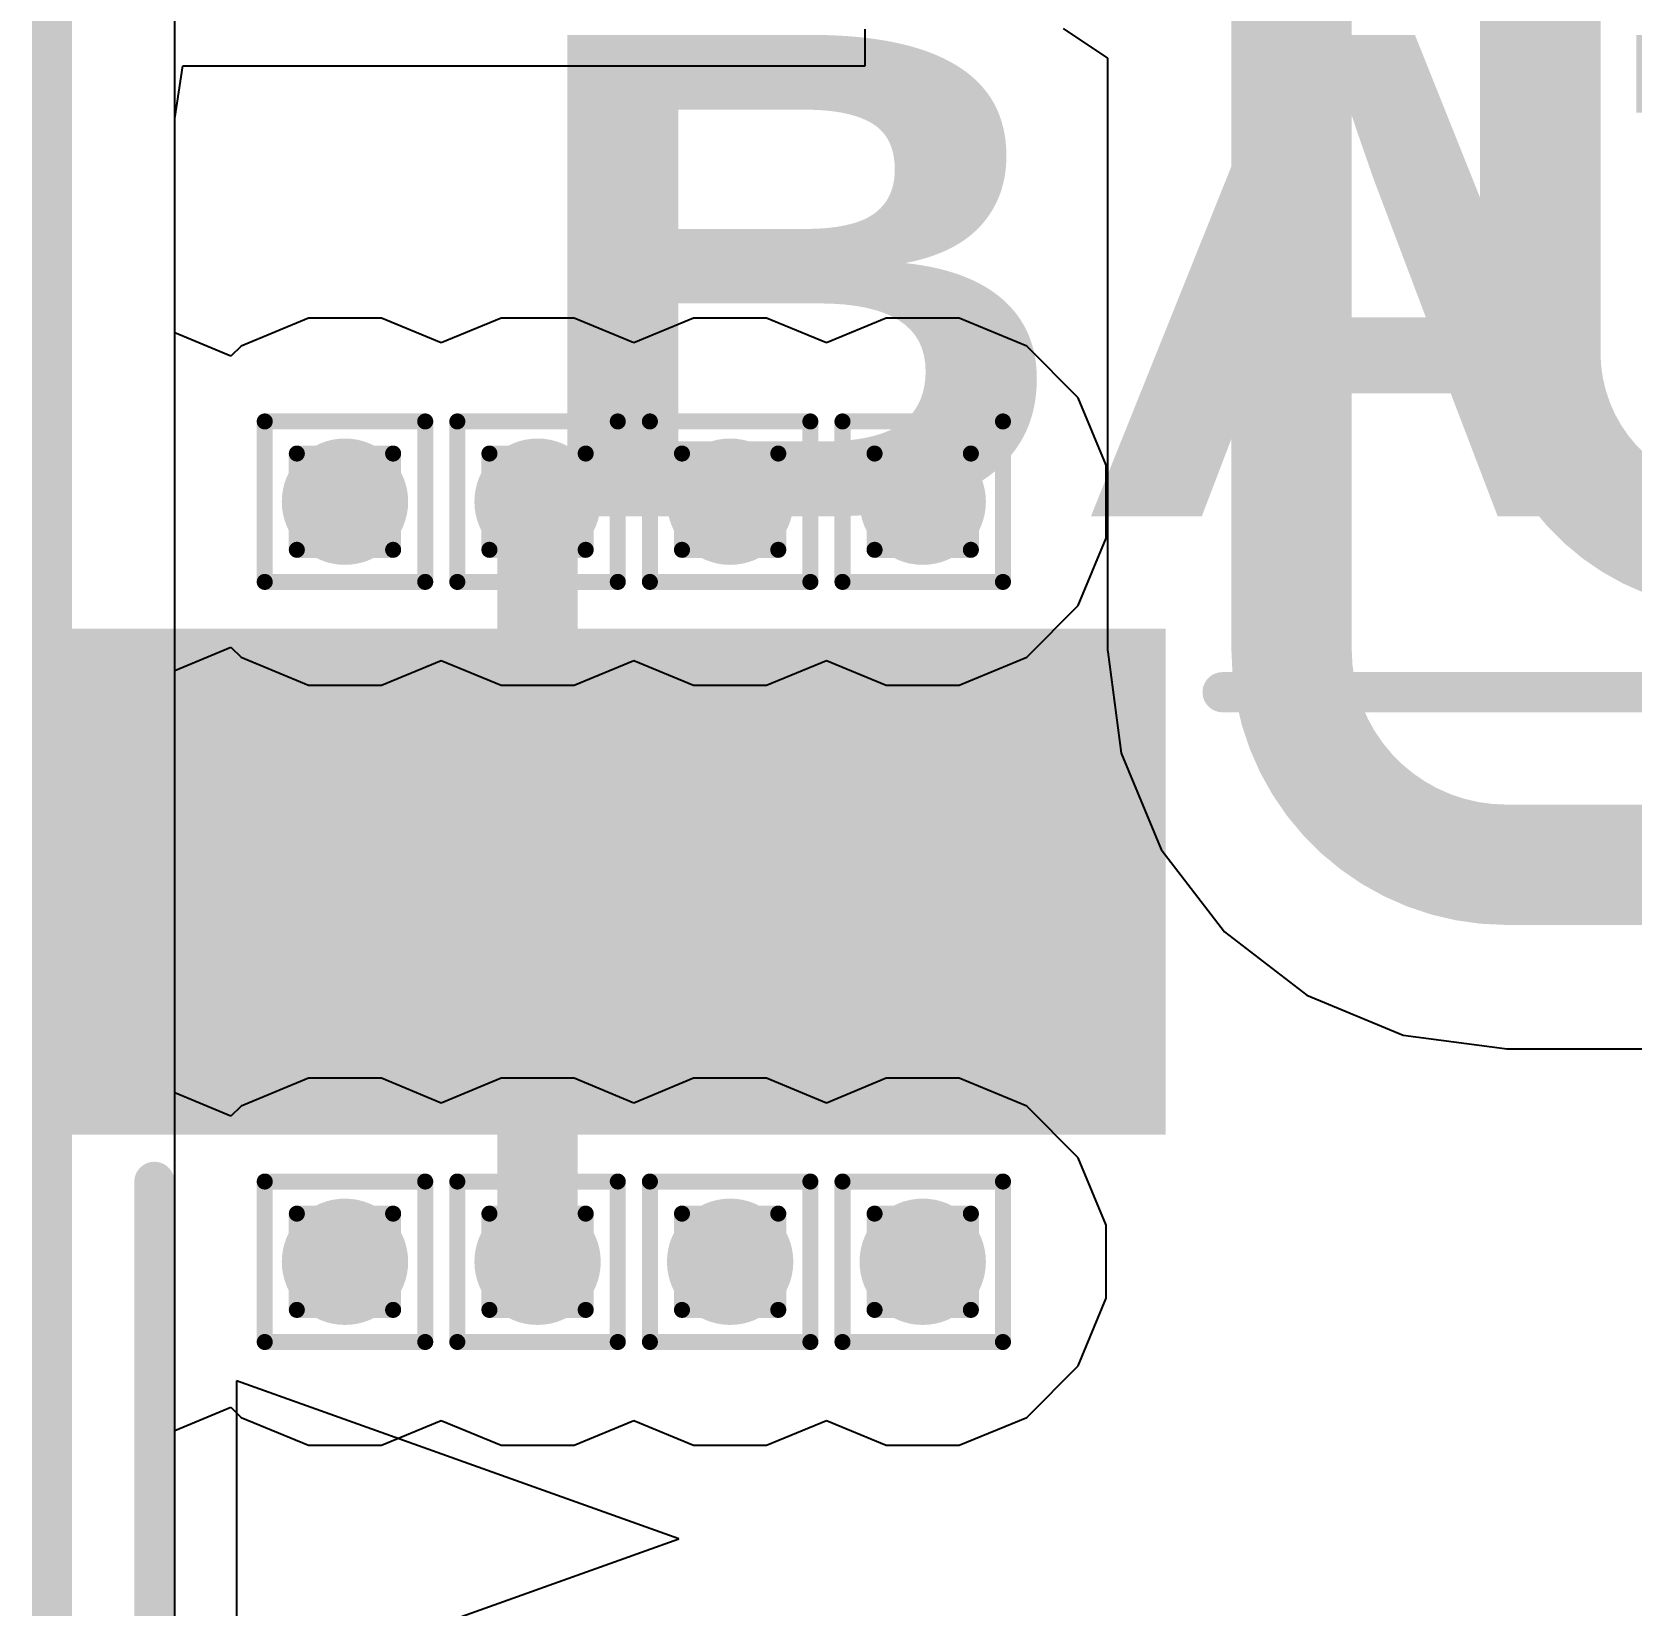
# Model space of a CAD drawing. Header units: inches. Extents: x -18 to 5357, y -8 to 5291.
# Drawn here: x -4.06 to 1, y 39.5 to 44.48 of the extents above; entities that cross this region are included whole.
import ezdxf

# ---------------------------------------------------------------- set-up
doc = ezdxf.new("R2010")
doc.units = ezdxf.units.IN
for name, color, linetype in [('Board Outline', 216, 'Continuous'), ('Bottom Layer', 5, 'Continuous'), ('Drill Drawing', 1, 'Continuous'), ('Ground', 16, 'Continuous'), ('Power', 76, 'Continuous'), ('Top Layer', 1, 'Continuous'), ('Top Overlay', 2, 'Continuous'), ('Top Paste', 8, 'Continuous'), ('Top Solder', 216, 'Continuous'), ('Via Holes', 16, 'Continuous')]:
    doc.layers.add(name, color=color, linetype=linetype)
doc.styles.add('Arial Black_Bold', font='', dxfattribs={"height": 0.2})
doc.styles.get('Arial Black_Bold').set_extended_font_data('Arial Black', bold=True)

# ---------------------------------------------------------------- blocks, each defined once
blk = doc.blocks.new('S2B_PH_SM4_TB_LF__SN__86')
at = {"layer": 'Top Layer'}
blk.add_hatch(color=1, dxfattribs=at).paths.add_polyline_path([(-4.1, -1.225), (-2.6, -1.225), (-2.6, -4.625), (-4.1, -4.625)])
at = {"layer": 'Top Paste'}
blk.add_hatch(color=8, dxfattribs=at).paths.add_polyline_path([(-4.1, -1.225), (-2.6, -1.225), (-2.6, -4.625), (-4.1, -4.625)])
at = {"layer": 'Top Solder'}
blk.add_hatch(color=216, dxfattribs=at).paths.add_polyline_path([(-4.1508, -1.1742), (-2.5492, -1.1742), (-2.5492, -4.6758), (-4.1508, -4.6758)])
at = {"layer": 'Top Overlay'}
for p, q in [((-1.27, -2.7149), (-1.77, -4.1149)), ((-0.77, -4.1147), (-1.27, -2.7149)), ((-1.77, -4.1149), (-0.77, -4.1147))]:
    blk.add_line(p, q, dxfattribs=at)
for points in [[(-3.95, -0.9938, 0.127, 0.127, 0), (-3.95, 3.225, 0.127, 0.127, 0)], [(2.4, -4.375, 0.127, 0.127, 0), (-2.4, -4.375, 0.127, 0.127, 0)]]:
    blk.add_lwpolyline(points, format="xyseb", dxfattribs=at)
for points in [[(-3.9818, -0.9938, 0.0635, 0.0635, 1), (-3.9183, -0.9938, 0.0635, 0.0635, 1)], [(-2.4317, -4.375, 0.0635, 0.0635, 1), (-2.3682, -4.375, 0.0635, 0.0635, 1)]]:
    blk.add_lwpolyline(points, format="xyseb", close=True, dxfattribs=at)

msp = doc.modelspace()

# ---------------------------------------------------------------- hatches: boundary and pattern name
at = {"layer": 'Bottom Layer'}
h = msp.add_hatch(color=5, dxfattribs=at)
edge = h.paths.add_edge_path()
edge.add_arc((-3.0726, 42.9967), 0.2, 0, 360)
h = msp.add_hatch(color=5, dxfattribs=at)
edge = h.paths.add_edge_path()
edge.add_arc((-2.463, 42.9967), 0.2, 0, 360)
h = msp.add_hatch(color=5, dxfattribs=at)
edge = h.paths.add_edge_path()
edge.add_arc((-1.8534, 42.9967), 0.2, 0, 360)
h = msp.add_hatch(color=5, dxfattribs=at)
edge = h.paths.add_edge_path()
edge.add_arc((-1.2438, 42.9967), 0.2, 0, 360)
h = msp.add_hatch(color=5, dxfattribs=at)
edge = h.paths.add_edge_path()
edge.add_arc((-3.0726, 40.5904), 0.2, 0, 360)
h = msp.add_hatch(color=5, dxfattribs=at)
edge = h.paths.add_edge_path()
edge.add_arc((-2.463, 40.5904), 0.2, 0, 360)
h = msp.add_hatch(color=5, dxfattribs=at)
edge = h.paths.add_edge_path()
edge.add_arc((-1.8534, 40.5904), 0.2, 0, 360)
h = msp.add_hatch(color=5, dxfattribs=at)
edge = h.paths.add_edge_path()
edge.add_arc((-1.2438, 40.5904), 0.2, 0, 360)
at = {"layer": 'Ground'}
h = msp.add_hatch(color=16, dxfattribs=at)
edge = h.paths.add_edge_path()
edge.add_arc((-3.0726, 42.9967), 0.2, 0, 360)
h = msp.add_hatch(color=16, dxfattribs=at)
edge = h.paths.add_edge_path()
edge.add_arc((-2.463, 42.9967), 0.2, 0, 360)
h = msp.add_hatch(color=16, dxfattribs=at)
edge = h.paths.add_edge_path()
edge.add_arc((-1.8534, 42.9967), 0.2, 0, 360)
h = msp.add_hatch(color=16, dxfattribs=at)
edge = h.paths.add_edge_path()
edge.add_arc((-1.2438, 42.9967), 0.2, 0, 360)
h = msp.add_hatch(color=16, dxfattribs=at)
edge = h.paths.add_edge_path()
edge.add_arc((-3.0726, 40.5904), 0.2, 0, 360)
h = msp.add_hatch(color=16, dxfattribs=at)
edge = h.paths.add_edge_path()
edge.add_arc((-2.463, 40.5904), 0.2, 0, 360)
h = msp.add_hatch(color=16, dxfattribs=at)
edge = h.paths.add_edge_path()
edge.add_arc((-1.8534, 40.5904), 0.2, 0, 360)
h = msp.add_hatch(color=16, dxfattribs=at)
edge = h.paths.add_edge_path()
edge.add_arc((-1.2438, 40.5904), 0.2, 0, 360)
at = {"layer": 'Power'}
h = msp.add_hatch(color=76, dxfattribs=at)
edge = h.paths.add_edge_path()
edge.add_arc((-3.0726, 42.9967), 0.2, 0, 360)
h = msp.add_hatch(color=76, dxfattribs=at)
edge = h.paths.add_edge_path()
edge.add_arc((-2.463, 42.9967), 0.2, 0, 360)
h = msp.add_hatch(color=76, dxfattribs=at)
edge = h.paths.add_edge_path()
edge.add_arc((-1.8534, 42.9967), 0.2, 0, 360)
h = msp.add_hatch(color=76, dxfattribs=at)
edge = h.paths.add_edge_path()
edge.add_arc((-1.2438, 42.9967), 0.2, 0, 360)
h = msp.add_hatch(color=76, dxfattribs=at)
edge = h.paths.add_edge_path()
edge.add_arc((-3.0726, 40.5904), 0.2, 0, 360)
h = msp.add_hatch(color=76, dxfattribs=at)
edge = h.paths.add_edge_path()
edge.add_arc((-2.463, 40.5904), 0.2, 0, 360)
h = msp.add_hatch(color=76, dxfattribs=at)
edge = h.paths.add_edge_path()
edge.add_arc((-1.8534, 40.5904), 0.2, 0, 360)
h = msp.add_hatch(color=76, dxfattribs=at)
edge = h.paths.add_edge_path()
edge.add_arc((-1.2438, 40.5904), 0.2, 0, 360)
at = {"layer": 'Top Layer'}
h = msp.add_hatch(color=1, dxfattribs=at)
edge = h.paths.add_edge_path()
edge.add_arc((-3.0726, 42.9967), 0.2, 0, 360)
h = msp.add_hatch(color=1, dxfattribs=at)
edge = h.paths.add_edge_path()
edge.add_arc((-2.463, 42.9967), 0.2, 0, 360)
h = msp.add_hatch(color=1, dxfattribs=at)
edge = h.paths.add_edge_path()
edge.add_arc((-1.8534, 42.9967), 0.2, 0, 360)
h = msp.add_hatch(color=1, dxfattribs=at)
edge = h.paths.add_edge_path()
edge.add_arc((-1.2438, 42.9967), 0.2, 0, 360)
h = msp.add_hatch(color=1, dxfattribs=at)
edge = h.paths.add_edge_path()
edge.add_arc((-3.0726, 40.5904), 0.2, 0, 360)
h = msp.add_hatch(color=1, dxfattribs=at)
edge = h.paths.add_edge_path()
edge.add_arc((-2.463, 40.5904), 0.2, 0, 360)
h = msp.add_hatch(color=1, dxfattribs=at)
edge = h.paths.add_edge_path()
edge.add_arc((-1.8534, 40.5904), 0.2, 0, 360)
h = msp.add_hatch(color=1, dxfattribs=at)
edge = h.paths.add_edge_path()
edge.add_arc((-1.2438, 40.5904), 0.2, 0, 360)
at = {"layer": 'Via Holes'}
h = msp.add_hatch(color=7, dxfattribs=at)
edge = h.paths.add_edge_path()
edge.add_arc((-3.0726, 42.9967), 0.1, 0, 360)
h = msp.add_hatch(color=7, dxfattribs=at)
edge = h.paths.add_edge_path()
edge.add_arc((-2.463, 42.9967), 0.1, 0, 360)
h = msp.add_hatch(color=7, dxfattribs=at)
edge = h.paths.add_edge_path()
edge.add_arc((-1.8534, 42.9967), 0.1, 0, 360)
h = msp.add_hatch(color=7, dxfattribs=at)
edge = h.paths.add_edge_path()
edge.add_arc((-1.2438, 42.9967), 0.1, 0, 360)
h = msp.add_hatch(color=7, dxfattribs=at)
edge = h.paths.add_edge_path()
edge.add_arc((-3.0726, 40.5904), 0.1, 0, 360)
h = msp.add_hatch(color=7, dxfattribs=at)
edge = h.paths.add_edge_path()
edge.add_arc((-2.463, 40.5904), 0.1, 0, 360)
h = msp.add_hatch(color=7, dxfattribs=at)
edge = h.paths.add_edge_path()
edge.add_arc((-1.8534, 40.5904), 0.1, 0, 360)
h = msp.add_hatch(color=7, dxfattribs=at)
edge = h.paths.add_edge_path()
edge.add_arc((-1.2438, 40.5904), 0.1, 0, 360)

# ---------------------------------------------------------------- linework, layer by layer
at = {"layer": 'Board Outline'}
msp.add_lwpolyline([(-3.9999, -1.4599, 0.127, 0.127, 0), (-3.9999, 73.4601, 0.127, 0.127, 0)], format="xyseb", dxfattribs=at)
at = {"layer": 'Bottom Layer'}
for p, q in [((-3.6114, 30.6629), (-3.6114, 73.4601)), ((-0.7988, 44.4945), (-0.6589, 44.401)), ((-0.6589, 44.401), (-0.6589, 42.527)), ((-0.6589, 42.527), (-0.6577, 42.5211)), ((-0.6577, 42.5211), (-0.6155, 42.2004)), ((-0.6155, 42.2004), (-0.4894, 41.896)), ((-0.4894, 41.896), (-0.2888, 41.6346)), ((-0.2888, 41.6346), (-0.0274, 41.434)), ((-0.0274, 41.434), (0.277, 41.3079)), ((0.277, 41.3079), (0.5977, 41.2657)), ((0.5977, 41.2657), (0.6036, 41.2645)), ((0.6036, 41.2645), (6.5157, 41.2645))]:
    msp.add_line(p, q, dxfattribs=at)
for points in [[(0.7112, 43.4686, 0.381, 0.381, 0), (0.7112, 48.0314, 0.381, 0.381, 0)], [(-0.0762, 42.527, 0.381, 0.381, 0), (-0.0762, 46.4191, 0.381, 0.381, 0)], [(1.3374, 42.8424, 0.381, 0.381, -0.414214), (0.7112, 43.4686, 0.381, 0.381, 0)], [(0.6036, 41.8472, 0.381, 0.381, -0.414214), (-0.0762, 42.527, 0.381, 0.381, 0)], [(0.6036, 41.8472, 0.381, 0.381, 0), (6.5157, 41.8472, 0.381, 0.381, 0)]]:
    msp.add_lwpolyline(points, format="xyseb", dxfattribs=at)
for points in [[(0.6159, 43.4686, 0.1905, 0.1905, 1), (0.8065, 43.4686, 0.1905, 0.1905, 1)], [(0.6159, 43.4686, 0.1905, 0.1905, 1), (0.8065, 43.4686, 0.1905, 0.1905, 1)], [(-0.1714, 42.527, 0.1905, 0.1905, 1), (0.0191, 42.527, 0.1905, 0.1905, 1)], [(-0.1714, 42.527, 0.1905, 0.1905, 1), (0.0191, 42.527, 0.1905, 0.1905, 1)], [(0.5084, 41.8472, 0.1905, 0.1905, 1), (0.6989, 41.8472, 0.1905, 0.1905, 1)], [(0.5084, 41.8472, 0.1905, 0.1905, 1), (0.6989, 41.8472, 0.1905, 0.1905, 1)]]:
    msp.add_lwpolyline(points, format="xyseb", close=True, dxfattribs=at)
at = {"layer": 'Drill Drawing'}
for points in [[(-3.3266, 43.2507, 0.0508, 0.0508, 0), (-2.8186, 43.2507, 0.0508, 0.0508, 0)], [(-3.3266, 42.7427, 0.0508, 0.0508, 0), (-3.3266, 43.2507, 0.0508, 0.0508, 0)], [(-2.8186, 42.7427, 0.0508, 0.0508, 0), (-2.8186, 43.2507, 0.0508, 0.0508, 0)], [(-2.717, 43.2507, 0.0508, 0.0508, 0), (-2.209, 43.2507, 0.0508, 0.0508, 0)], [(-2.717, 42.7427, 0.0508, 0.0508, 0), (-2.717, 43.2507, 0.0508, 0.0508, 0)], [(-2.209, 42.7427, 0.0508, 0.0508, 0), (-2.209, 43.2507, 0.0508, 0.0508, 0)], [(-2.1074, 43.2507, 0.0508, 0.0508, 0), (-1.5994, 43.2507, 0.0508, 0.0508, 0)], [(-2.1074, 42.7427, 0.0508, 0.0508, 0), (-2.1074, 43.2507, 0.0508, 0.0508, 0)], [(-1.5994, 42.7427, 0.0508, 0.0508, 0), (-1.5994, 43.2507, 0.0508, 0.0508, 0)], [(-1.4978, 43.2507, 0.0508, 0.0508, 0), (-0.9898, 43.2507, 0.0508, 0.0508, 0)], [(-1.4978, 42.7427, 0.0508, 0.0508, 0), (-1.4978, 43.2507, 0.0508, 0.0508, 0)], [(-0.9898, 42.7427, 0.0508, 0.0508, 0), (-0.9898, 43.2507, 0.0508, 0.0508, 0)], [(-3.225, 43.1491, 0.0508, 0.0508, 0), (-2.9202, 43.1491, 0.0508, 0.0508, 0)], [(-3.225, 42.8443, 0.0508, 0.0508, 0), (-3.225, 43.1491, 0.0508, 0.0508, 0)], [(-2.9202, 42.8443, 0.0508, 0.0508, 0), (-2.9202, 43.1491, 0.0508, 0.0508, 0)], [(-2.6154, 43.1491, 0.0508, 0.0508, 0), (-2.3106, 43.1491, 0.0508, 0.0508, 0)], [(-2.6154, 42.8443, 0.0508, 0.0508, 0), (-2.6154, 43.1491, 0.0508, 0.0508, 0)], [(-2.3106, 42.8443, 0.0508, 0.0508, 0), (-2.3106, 43.1491, 0.0508, 0.0508, 0)], [(-2.0058, 43.1491, 0.0508, 0.0508, 0), (-1.701, 43.1491, 0.0508, 0.0508, 0)], [(-2.0058, 42.8443, 0.0508, 0.0508, 0), (-2.0058, 43.1491, 0.0508, 0.0508, 0)], [(-1.701, 42.8443, 0.0508, 0.0508, 0), (-1.701, 43.1491, 0.0508, 0.0508, 0)], [(-1.3962, 43.1491, 0.0508, 0.0508, 0), (-1.0914, 43.1491, 0.0508, 0.0508, 0)], [(-1.3962, 42.8443, 0.0508, 0.0508, 0), (-1.3962, 43.1491, 0.0508, 0.0508, 0)], [(-1.0914, 42.8443, 0.0508, 0.0508, 0), (-1.0914, 43.1491, 0.0508, 0.0508, 0)], [(-3.225, 42.8443, 0.0508, 0.0508, 0), (-2.9202, 42.8443, 0.0508, 0.0508, 0)], [(-2.6154, 42.8443, 0.0508, 0.0508, 0), (-2.3106, 42.8443, 0.0508, 0.0508, 0)], [(-2.0058, 42.8443, 0.0508, 0.0508, 0), (-1.701, 42.8443, 0.0508, 0.0508, 0)], [(-1.3962, 42.8443, 0.0508, 0.0508, 0), (-1.0914, 42.8443, 0.0508, 0.0508, 0)], [(-3.3266, 42.7427, 0.0508, 0.0508, 0), (-2.8186, 42.7427, 0.0508, 0.0508, 0)], [(-2.717, 42.7427, 0.0508, 0.0508, 0), (-2.209, 42.7427, 0.0508, 0.0508, 0)], [(-2.1074, 42.7427, 0.0508, 0.0508, 0), (-1.5994, 42.7427, 0.0508, 0.0508, 0)], [(-1.4978, 42.7427, 0.0508, 0.0508, 0), (-0.9898, 42.7427, 0.0508, 0.0508, 0)], [(-3.3266, 40.8444, 0.0508, 0.0508, 0), (-2.8186, 40.8444, 0.0508, 0.0508, 0)], [(-3.3266, 40.3364, 0.0508, 0.0508, 0), (-3.3266, 40.8444, 0.0508, 0.0508, 0)], [(-2.8186, 40.3364, 0.0508, 0.0508, 0), (-2.8186, 40.8444, 0.0508, 0.0508, 0)], [(-2.717, 40.8444, 0.0508, 0.0508, 0), (-2.209, 40.8444, 0.0508, 0.0508, 0)], [(-2.717, 40.3364, 0.0508, 0.0508, 0), (-2.717, 40.8444, 0.0508, 0.0508, 0)], [(-2.209, 40.3364, 0.0508, 0.0508, 0), (-2.209, 40.8444, 0.0508, 0.0508, 0)], [(-2.1074, 40.8444, 0.0508, 0.0508, 0), (-1.5994, 40.8444, 0.0508, 0.0508, 0)], [(-2.1074, 40.3364, 0.0508, 0.0508, 0), (-2.1074, 40.8444, 0.0508, 0.0508, 0)], [(-1.5994, 40.3364, 0.0508, 0.0508, 0), (-1.5994, 40.8444, 0.0508, 0.0508, 0)], [(-1.4978, 40.8444, 0.0508, 0.0508, 0), (-0.9898, 40.8444, 0.0508, 0.0508, 0)], [(-1.4978, 40.3364, 0.0508, 0.0508, 0), (-1.4978, 40.8444, 0.0508, 0.0508, 0)], [(-0.9898, 40.3364, 0.0508, 0.0508, 0), (-0.9898, 40.8444, 0.0508, 0.0508, 0)], [(-3.225, 40.7428, 0.0508, 0.0508, 0), (-2.9202, 40.7428, 0.0508, 0.0508, 0)], [(-3.225, 40.438, 0.0508, 0.0508, 0), (-3.225, 40.7428, 0.0508, 0.0508, 0)], [(-2.9202, 40.438, 0.0508, 0.0508, 0), (-2.9202, 40.7428, 0.0508, 0.0508, 0)], [(-2.6154, 40.7428, 0.0508, 0.0508, 0), (-2.3106, 40.7428, 0.0508, 0.0508, 0)], [(-2.6154, 40.438, 0.0508, 0.0508, 0), (-2.6154, 40.7428, 0.0508, 0.0508, 0)], [(-2.3106, 40.438, 0.0508, 0.0508, 0), (-2.3106, 40.7428, 0.0508, 0.0508, 0)], [(-2.0058, 40.7428, 0.0508, 0.0508, 0), (-1.701, 40.7428, 0.0508, 0.0508, 0)], [(-2.0058, 40.438, 0.0508, 0.0508, 0), (-2.0058, 40.7428, 0.0508, 0.0508, 0)], [(-1.701, 40.438, 0.0508, 0.0508, 0), (-1.701, 40.7428, 0.0508, 0.0508, 0)], [(-1.3962, 40.7428, 0.0508, 0.0508, 0), (-1.0914, 40.7428, 0.0508, 0.0508, 0)], [(-1.3962, 40.438, 0.0508, 0.0508, 0), (-1.3962, 40.7428, 0.0508, 0.0508, 0)], [(-1.0914, 40.438, 0.0508, 0.0508, 0), (-1.0914, 40.7428, 0.0508, 0.0508, 0)], [(-3.225, 40.438, 0.0508, 0.0508, 0), (-2.9202, 40.438, 0.0508, 0.0508, 0)], [(-2.6154, 40.438, 0.0508, 0.0508, 0), (-2.3106, 40.438, 0.0508, 0.0508, 0)], [(-2.0058, 40.438, 0.0508, 0.0508, 0), (-1.701, 40.438, 0.0508, 0.0508, 0)], [(-1.3962, 40.438, 0.0508, 0.0508, 0), (-1.0914, 40.438, 0.0508, 0.0508, 0)], [(-3.3266, 40.3364, 0.0508, 0.0508, 0), (-2.8186, 40.3364, 0.0508, 0.0508, 0)], [(-2.717, 40.3364, 0.0508, 0.0508, 0), (-2.209, 40.3364, 0.0508, 0.0508, 0)], [(-2.1074, 40.3364, 0.0508, 0.0508, 0), (-1.5994, 40.3364, 0.0508, 0.0508, 0)], [(-1.4978, 40.3364, 0.0508, 0.0508, 0), (-0.9898, 40.3364, 0.0508, 0.0508, 0)]]:
    msp.add_lwpolyline(points, format="xyseb", dxfattribs=at)
for points in [[(-3.3393, 43.2507, 0.0254, 0.0254, 1), (-3.3139, 43.2507, 0.0254, 0.0254, 1)], [(-3.3393, 43.2507, 0.0254, 0.0254, 1), (-3.3139, 43.2507, 0.0254, 0.0254, 1)], [(-2.8313, 43.2507, 0.0254, 0.0254, 1), (-2.8059, 43.2507, 0.0254, 0.0254, 1)], [(-2.8313, 43.2507, 0.0254, 0.0254, 1), (-2.8059, 43.2507, 0.0254, 0.0254, 1)], [(-2.7297, 43.2507, 0.0254, 0.0254, 1), (-2.7043, 43.2507, 0.0254, 0.0254, 1)], [(-2.7297, 43.2507, 0.0254, 0.0254, 1), (-2.7043, 43.2507, 0.0254, 0.0254, 1)], [(-2.2217, 43.2507, 0.0254, 0.0254, 1), (-2.1963, 43.2507, 0.0254, 0.0254, 1)], [(-2.2217, 43.2507, 0.0254, 0.0254, 1), (-2.1963, 43.2507, 0.0254, 0.0254, 1)], [(-2.1201, 43.2507, 0.0254, 0.0254, 1), (-2.0947, 43.2507, 0.0254, 0.0254, 1)], [(-2.1201, 43.2507, 0.0254, 0.0254, 1), (-2.0947, 43.2507, 0.0254, 0.0254, 1)], [(-1.6121, 43.2507, 0.0254, 0.0254, 1), (-1.5867, 43.2507, 0.0254, 0.0254, 1)], [(-1.6121, 43.2507, 0.0254, 0.0254, 1), (-1.5867, 43.2507, 0.0254, 0.0254, 1)], [(-1.5105, 43.2507, 0.0254, 0.0254, 1), (-1.4851, 43.2507, 0.0254, 0.0254, 1)], [(-1.5105, 43.2507, 0.0254, 0.0254, 1), (-1.4851, 43.2507, 0.0254, 0.0254, 1)], [(-1.0025, 43.2507, 0.0254, 0.0254, 1), (-0.9771, 43.2507, 0.0254, 0.0254, 1)], [(-1.0025, 43.2507, 0.0254, 0.0254, 1), (-0.9771, 43.2507, 0.0254, 0.0254, 1)], [(-3.2377, 43.1491, 0.0254, 0.0254, 1), (-3.2123, 43.1491, 0.0254, 0.0254, 1)], [(-3.2377, 43.1491, 0.0254, 0.0254, 1), (-3.2123, 43.1491, 0.0254, 0.0254, 1)], [(-2.9329, 43.1491, 0.0254, 0.0254, 1), (-2.9075, 43.1491, 0.0254, 0.0254, 1)], [(-2.9329, 43.1491, 0.0254, 0.0254, 1), (-2.9075, 43.1491, 0.0254, 0.0254, 1)], [(-2.6281, 43.1491, 0.0254, 0.0254, 1), (-2.6027, 43.1491, 0.0254, 0.0254, 1)], [(-2.6281, 43.1491, 0.0254, 0.0254, 1), (-2.6027, 43.1491, 0.0254, 0.0254, 1)], [(-2.3233, 43.1491, 0.0254, 0.0254, 1), (-2.2979, 43.1491, 0.0254, 0.0254, 1)], [(-2.3233, 43.1491, 0.0254, 0.0254, 1), (-2.2979, 43.1491, 0.0254, 0.0254, 1)], [(-2.0185, 43.1491, 0.0254, 0.0254, 1), (-1.9931, 43.1491, 0.0254, 0.0254, 1)], [(-2.0185, 43.1491, 0.0254, 0.0254, 1), (-1.9931, 43.1491, 0.0254, 0.0254, 1)], [(-1.7137, 43.1491, 0.0254, 0.0254, 1), (-1.6883, 43.1491, 0.0254, 0.0254, 1)], [(-1.7137, 43.1491, 0.0254, 0.0254, 1), (-1.6883, 43.1491, 0.0254, 0.0254, 1)], [(-1.4089, 43.1491, 0.0254, 0.0254, 1), (-1.3835, 43.1491, 0.0254, 0.0254, 1)], [(-1.4089, 43.1491, 0.0254, 0.0254, 1), (-1.3835, 43.1491, 0.0254, 0.0254, 1)], [(-1.1041, 43.1491, 0.0254, 0.0254, 1), (-1.0787, 43.1491, 0.0254, 0.0254, 1)], [(-1.1041, 43.1491, 0.0254, 0.0254, 1), (-1.0787, 43.1491, 0.0254, 0.0254, 1)], [(-3.2377, 42.8443, 0.0254, 0.0254, 1), (-3.2123, 42.8443, 0.0254, 0.0254, 1)], [(-3.2377, 42.8443, 0.0254, 0.0254, 1), (-3.2123, 42.8443, 0.0254, 0.0254, 1)], [(-2.9329, 42.8443, 0.0254, 0.0254, 1), (-2.9075, 42.8443, 0.0254, 0.0254, 1)], [(-2.9329, 42.8443, 0.0254, 0.0254, 1), (-2.9075, 42.8443, 0.0254, 0.0254, 1)], [(-2.6281, 42.8443, 0.0254, 0.0254, 1), (-2.6027, 42.8443, 0.0254, 0.0254, 1)], [(-2.6281, 42.8443, 0.0254, 0.0254, 1), (-2.6027, 42.8443, 0.0254, 0.0254, 1)], [(-2.3233, 42.8443, 0.0254, 0.0254, 1), (-2.2979, 42.8443, 0.0254, 0.0254, 1)], [(-2.3233, 42.8443, 0.0254, 0.0254, 1), (-2.2979, 42.8443, 0.0254, 0.0254, 1)], [(-2.0185, 42.8443, 0.0254, 0.0254, 1), (-1.9931, 42.8443, 0.0254, 0.0254, 1)], [(-2.0185, 42.8443, 0.0254, 0.0254, 1), (-1.9931, 42.8443, 0.0254, 0.0254, 1)], [(-1.7137, 42.8443, 0.0254, 0.0254, 1), (-1.6883, 42.8443, 0.0254, 0.0254, 1)], [(-1.7137, 42.8443, 0.0254, 0.0254, 1), (-1.6883, 42.8443, 0.0254, 0.0254, 1)], [(-1.4089, 42.8443, 0.0254, 0.0254, 1), (-1.3835, 42.8443, 0.0254, 0.0254, 1)], [(-1.4089, 42.8443, 0.0254, 0.0254, 1), (-1.3835, 42.8443, 0.0254, 0.0254, 1)], [(-1.1041, 42.8443, 0.0254, 0.0254, 1), (-1.0787, 42.8443, 0.0254, 0.0254, 1)], [(-1.1041, 42.8443, 0.0254, 0.0254, 1), (-1.0787, 42.8443, 0.0254, 0.0254, 1)], [(-3.3393, 42.7427, 0.0254, 0.0254, 1), (-3.3139, 42.7427, 0.0254, 0.0254, 1)], [(-3.3393, 42.7427, 0.0254, 0.0254, 1), (-3.3139, 42.7427, 0.0254, 0.0254, 1)], [(-2.8313, 42.7427, 0.0254, 0.0254, 1), (-2.8059, 42.7427, 0.0254, 0.0254, 1)], [(-2.8313, 42.7427, 0.0254, 0.0254, 1), (-2.8059, 42.7427, 0.0254, 0.0254, 1)], [(-2.7297, 42.7427, 0.0254, 0.0254, 1), (-2.7043, 42.7427, 0.0254, 0.0254, 1)], [(-2.7297, 42.7427, 0.0254, 0.0254, 1), (-2.7043, 42.7427, 0.0254, 0.0254, 1)], [(-2.2217, 42.7427, 0.0254, 0.0254, 1), (-2.1963, 42.7427, 0.0254, 0.0254, 1)], [(-2.2217, 42.7427, 0.0254, 0.0254, 1), (-2.1963, 42.7427, 0.0254, 0.0254, 1)], [(-2.1201, 42.7427, 0.0254, 0.0254, 1), (-2.0947, 42.7427, 0.0254, 0.0254, 1)], [(-2.1201, 42.7427, 0.0254, 0.0254, 1), (-2.0947, 42.7427, 0.0254, 0.0254, 1)], [(-1.6121, 42.7427, 0.0254, 0.0254, 1), (-1.5867, 42.7427, 0.0254, 0.0254, 1)], [(-1.6121, 42.7427, 0.0254, 0.0254, 1), (-1.5867, 42.7427, 0.0254, 0.0254, 1)], [(-1.5105, 42.7427, 0.0254, 0.0254, 1), (-1.4851, 42.7427, 0.0254, 0.0254, 1)], [(-1.5105, 42.7427, 0.0254, 0.0254, 1), (-1.4851, 42.7427, 0.0254, 0.0254, 1)], [(-1.0025, 42.7427, 0.0254, 0.0254, 1), (-0.9771, 42.7427, 0.0254, 0.0254, 1)], [(-1.0025, 42.7427, 0.0254, 0.0254, 1), (-0.9771, 42.7427, 0.0254, 0.0254, 1)], [(-3.3393, 40.8444, 0.0254, 0.0254, 1), (-3.3139, 40.8444, 0.0254, 0.0254, 1)], [(-3.3393, 40.8444, 0.0254, 0.0254, 1), (-3.3139, 40.8444, 0.0254, 0.0254, 1)], [(-2.8313, 40.8444, 0.0254, 0.0254, 1), (-2.8059, 40.8444, 0.0254, 0.0254, 1)], [(-2.8313, 40.8444, 0.0254, 0.0254, 1), (-2.8059, 40.8444, 0.0254, 0.0254, 1)], [(-2.7297, 40.8444, 0.0254, 0.0254, 1), (-2.7043, 40.8444, 0.0254, 0.0254, 1)], [(-2.7297, 40.8444, 0.0254, 0.0254, 1), (-2.7043, 40.8444, 0.0254, 0.0254, 1)], [(-2.2217, 40.8444, 0.0254, 0.0254, 1), (-2.1963, 40.8444, 0.0254, 0.0254, 1)], [(-2.2217, 40.8444, 0.0254, 0.0254, 1), (-2.1963, 40.8444, 0.0254, 0.0254, 1)], [(-2.1201, 40.8444, 0.0254, 0.0254, 1), (-2.0947, 40.8444, 0.0254, 0.0254, 1)], [(-2.1201, 40.8444, 0.0254, 0.0254, 1), (-2.0947, 40.8444, 0.0254, 0.0254, 1)], [(-1.6121, 40.8444, 0.0254, 0.0254, 1), (-1.5867, 40.8444, 0.0254, 0.0254, 1)], [(-1.6121, 40.8444, 0.0254, 0.0254, 1), (-1.5867, 40.8444, 0.0254, 0.0254, 1)], [(-1.5105, 40.8444, 0.0254, 0.0254, 1), (-1.4851, 40.8444, 0.0254, 0.0254, 1)], [(-1.5105, 40.8444, 0.0254, 0.0254, 1), (-1.4851, 40.8444, 0.0254, 0.0254, 1)], [(-1.0025, 40.8444, 0.0254, 0.0254, 1), (-0.9771, 40.8444, 0.0254, 0.0254, 1)], [(-1.0025, 40.8444, 0.0254, 0.0254, 1), (-0.9771, 40.8444, 0.0254, 0.0254, 1)], [(-3.2377, 40.7428, 0.0254, 0.0254, 1), (-3.2123, 40.7428, 0.0254, 0.0254, 1)], [(-3.2377, 40.7428, 0.0254, 0.0254, 1), (-3.2123, 40.7428, 0.0254, 0.0254, 1)], [(-2.9329, 40.7428, 0.0254, 0.0254, 1), (-2.9075, 40.7428, 0.0254, 0.0254, 1)], [(-2.9329, 40.7428, 0.0254, 0.0254, 1), (-2.9075, 40.7428, 0.0254, 0.0254, 1)], [(-2.6281, 40.7428, 0.0254, 0.0254, 1), (-2.6027, 40.7428, 0.0254, 0.0254, 1)], [(-2.6281, 40.7428, 0.0254, 0.0254, 1), (-2.6027, 40.7428, 0.0254, 0.0254, 1)], [(-2.3233, 40.7428, 0.0254, 0.0254, 1), (-2.2979, 40.7428, 0.0254, 0.0254, 1)], [(-2.3233, 40.7428, 0.0254, 0.0254, 1), (-2.2979, 40.7428, 0.0254, 0.0254, 1)], [(-2.0185, 40.7428, 0.0254, 0.0254, 1), (-1.9931, 40.7428, 0.0254, 0.0254, 1)], [(-2.0185, 40.7428, 0.0254, 0.0254, 1), (-1.9931, 40.7428, 0.0254, 0.0254, 1)], [(-1.7137, 40.7428, 0.0254, 0.0254, 1), (-1.6883, 40.7428, 0.0254, 0.0254, 1)], [(-1.7137, 40.7428, 0.0254, 0.0254, 1), (-1.6883, 40.7428, 0.0254, 0.0254, 1)], [(-1.4089, 40.7428, 0.0254, 0.0254, 1), (-1.3835, 40.7428, 0.0254, 0.0254, 1)], [(-1.4089, 40.7428, 0.0254, 0.0254, 1), (-1.3835, 40.7428, 0.0254, 0.0254, 1)], [(-1.1041, 40.7428, 0.0254, 0.0254, 1), (-1.0787, 40.7428, 0.0254, 0.0254, 1)], [(-1.1041, 40.7428, 0.0254, 0.0254, 1), (-1.0787, 40.7428, 0.0254, 0.0254, 1)], [(-3.2377, 40.438, 0.0254, 0.0254, 1), (-3.2123, 40.438, 0.0254, 0.0254, 1)], [(-3.2377, 40.438, 0.0254, 0.0254, 1), (-3.2123, 40.438, 0.0254, 0.0254, 1)], [(-2.9329, 40.438, 0.0254, 0.0254, 1), (-2.9075, 40.438, 0.0254, 0.0254, 1)], [(-2.9329, 40.438, 0.0254, 0.0254, 1), (-2.9075, 40.438, 0.0254, 0.0254, 1)], [(-2.6281, 40.438, 0.0254, 0.0254, 1), (-2.6027, 40.438, 0.0254, 0.0254, 1)], [(-2.6281, 40.438, 0.0254, 0.0254, 1), (-2.6027, 40.438, 0.0254, 0.0254, 1)], [(-2.3233, 40.438, 0.0254, 0.0254, 1), (-2.2979, 40.438, 0.0254, 0.0254, 1)], [(-2.3233, 40.438, 0.0254, 0.0254, 1), (-2.2979, 40.438, 0.0254, 0.0254, 1)], [(-2.0185, 40.438, 0.0254, 0.0254, 1), (-1.9931, 40.438, 0.0254, 0.0254, 1)], [(-2.0185, 40.438, 0.0254, 0.0254, 1), (-1.9931, 40.438, 0.0254, 0.0254, 1)], [(-1.7137, 40.438, 0.0254, 0.0254, 1), (-1.6883, 40.438, 0.0254, 0.0254, 1)], [(-1.7137, 40.438, 0.0254, 0.0254, 1), (-1.6883, 40.438, 0.0254, 0.0254, 1)], [(-1.4089, 40.438, 0.0254, 0.0254, 1), (-1.3835, 40.438, 0.0254, 0.0254, 1)], [(-1.4089, 40.438, 0.0254, 0.0254, 1), (-1.3835, 40.438, 0.0254, 0.0254, 1)], [(-1.1041, 40.438, 0.0254, 0.0254, 1), (-1.0787, 40.438, 0.0254, 0.0254, 1)], [(-1.1041, 40.438, 0.0254, 0.0254, 1), (-1.0787, 40.438, 0.0254, 0.0254, 1)], [(-3.3393, 40.3364, 0.0254, 0.0254, 1), (-3.3139, 40.3364, 0.0254, 0.0254, 1)], [(-3.3393, 40.3364, 0.0254, 0.0254, 1), (-3.3139, 40.3364, 0.0254, 0.0254, 1)], [(-2.8313, 40.3364, 0.0254, 0.0254, 1), (-2.8059, 40.3364, 0.0254, 0.0254, 1)], [(-2.8313, 40.3364, 0.0254, 0.0254, 1), (-2.8059, 40.3364, 0.0254, 0.0254, 1)], [(-2.7297, 40.3364, 0.0254, 0.0254, 1), (-2.7043, 40.3364, 0.0254, 0.0254, 1)], [(-2.7297, 40.3364, 0.0254, 0.0254, 1), (-2.7043, 40.3364, 0.0254, 0.0254, 1)], [(-2.2217, 40.3364, 0.0254, 0.0254, 1), (-2.1963, 40.3364, 0.0254, 0.0254, 1)], [(-2.2217, 40.3364, 0.0254, 0.0254, 1), (-2.1963, 40.3364, 0.0254, 0.0254, 1)], [(-2.1201, 40.3364, 0.0254, 0.0254, 1), (-2.0947, 40.3364, 0.0254, 0.0254, 1)], [(-2.1201, 40.3364, 0.0254, 0.0254, 1), (-2.0947, 40.3364, 0.0254, 0.0254, 1)], [(-1.6121, 40.3364, 0.0254, 0.0254, 1), (-1.5867, 40.3364, 0.0254, 0.0254, 1)], [(-1.6121, 40.3364, 0.0254, 0.0254, 1), (-1.5867, 40.3364, 0.0254, 0.0254, 1)], [(-1.5105, 40.3364, 0.0254, 0.0254, 1), (-1.4851, 40.3364, 0.0254, 0.0254, 1)], [(-1.5105, 40.3364, 0.0254, 0.0254, 1), (-1.4851, 40.3364, 0.0254, 0.0254, 1)], [(-1.0025, 40.3364, 0.0254, 0.0254, 1), (-0.9771, 40.3364, 0.0254, 0.0254, 1)], [(-1.0025, 40.3364, 0.0254, 0.0254, 1), (-0.9771, 40.3364, 0.0254, 0.0254, 1)]]:
    msp.add_lwpolyline(points, format="xyseb", close=True, dxfattribs=at)
at = {"layer": 'Ground'}
msp.add_line((-3.6114, 30.6629), (-3.6114, 73.4601), dxfattribs=at)
at = {"layer": 'Power'}
for p, q in [((-3.6114, 43.531), (-3.6114, 51.2382)), ((-3.4336, 43.4573), (-3.6114, 43.531)), ((-3.1882, 43.5777), (-3.4017, 43.4892)), ((-2.9571, 43.5777), (-3.1882, 43.5777)), ((-2.7678, 43.4993), (-2.9571, 43.5777)), ((-2.5786, 43.5777), (-2.7678, 43.4993)), ((-2.3475, 43.5777), (-2.5786, 43.5777)), ((-2.1582, 43.4993), (-2.3475, 43.5777)), ((-1.969, 43.5777), (-2.1582, 43.4993)), ((-1.7379, 43.5777), (-1.969, 43.5777)), ((-1.5486, 43.4993), (-1.7379, 43.5777)), ((-1.3594, 43.5777), (-1.5486, 43.4993)), ((-1.1283, 43.5777), (-1.3594, 43.5777)), ((-0.9147, 43.4892), (-1.1283, 43.5777)), ((-3.4017, 43.4892), (-3.4336, 43.4573)), ((-0.7513, 43.3258), (-0.9147, 43.4892)), ((-0.6628, 43.1122), (-0.7513, 43.3258)), ((-0.6628, 42.8811), (-0.6628, 43.1122)), ((-0.7513, 42.6676), (-0.6628, 42.8811)), ((-0.9147, 42.5041), (-0.7513, 42.6676)), ((-3.6114, 42.4624), (-3.4336, 42.536)), ((-3.4336, 42.536), (-3.4017, 42.5041)), ((-3.4017, 42.5041), (-3.1882, 42.4157)), ((-2.9571, 42.4157), (-2.7678, 42.4941)), ((-2.7678, 42.4941), (-2.5786, 42.4157)), ((-2.3475, 42.4157), (-2.1582, 42.4941)), ((-2.1582, 42.4941), (-1.969, 42.4157)), ((-1.7379, 42.4157), (-1.5486, 42.4941)), ((-1.5486, 42.4941), (-1.3594, 42.4157)), ((-1.1283, 42.4157), (-0.9147, 42.5041)), ((-3.6114, 41.1247), (-3.6114, 42.4624)), ((-3.1882, 42.4157), (-2.9571, 42.4157)), ((-2.5786, 42.4157), (-2.3475, 42.4157)), ((-1.969, 42.4157), (-1.7379, 42.4157)), ((-1.3594, 42.4157), (-1.1283, 42.4157)), ((-3.1882, 41.1714), (-3.4017, 41.0829)), ((-2.9571, 41.1714), (-3.1882, 41.1714)), ((-2.7678, 41.093), (-2.9571, 41.1714)), ((-2.5786, 41.1714), (-2.7678, 41.093)), ((-2.3475, 41.1714), (-2.5786, 41.1714)), ((-2.1582, 41.093), (-2.3475, 41.1714)), ((-1.969, 41.1714), (-2.1582, 41.093)), ((-1.7379, 41.1714), (-1.969, 41.1714)), ((-1.5486, 41.093), (-1.7379, 41.1714)), ((-1.3594, 41.1714), (-1.5486, 41.093)), ((-1.1283, 41.1714), (-1.3594, 41.1714)), ((-0.9147, 41.0829), (-1.1283, 41.1714)), ((-3.4336, 41.051), (-3.6114, 41.1247)), ((-3.4017, 41.0829), (-3.4336, 41.051)), ((-0.7513, 40.9195), (-0.9147, 41.0829)), ((-0.6628, 40.7059), (-0.7513, 40.9195)), ((-0.6628, 40.4748), (-0.6628, 40.7059)), ((-0.7513, 40.2613), (-0.6628, 40.4748)), ((-0.9147, 40.0978), (-0.7513, 40.2613)), ((-3.6114, 40.0561), (-3.4336, 40.1297)), ((-3.4336, 40.1297), (-3.4017, 40.0978)), ((-3.4017, 40.0978), (-3.1882, 40.0094)), ((-1.1283, 40.0094), (-0.9147, 40.0978)), ((-3.6114, 36.8317), (-3.6114, 40.0561)), ((-2.9571, 40.0094), (-2.7678, 40.0877)), ((-2.7678, 40.0877), (-2.5786, 40.0094)), ((-2.3475, 40.0094), (-2.1582, 40.0877)), ((-2.1582, 40.0877), (-1.969, 40.0094)), ((-1.7379, 40.0094), (-1.5486, 40.0877)), ((-1.5486, 40.0877), (-1.3594, 40.0094)), ((-3.1882, 40.0094), (-2.9571, 40.0094)), ((-2.5786, 40.0094), (-2.3475, 40.0094)), ((-1.969, 40.0094), (-1.7379, 40.0094)), ((-1.3594, 40.0094), (-1.1283, 40.0094))]:
    msp.add_line(p, q, dxfattribs=at)
at = {"layer": 'Top Layer'}
for p, q in [((-1.4265, 44.377), (-1.4265, 44.4928)), ((-3.6114, 44.21), (-3.5855, 44.377)), ((-3.5855, 44.377), (-3.4336, 44.377)), ((-3.4336, 44.377), (-1.4265, 44.377)), ((-3.6114, 30.6629), (-3.6114, 44.21))]:
    msp.add_line(p, q, dxfattribs=at)
for points in [[(-2.463, 42.0314, 0.254, 0.254, 0), (-2.463, 42.9967, 0.254, 0.254, 0)], [(-2.2259, 41.7935, 0.254, 0.254, -0.413257), (-2.463, 42.0314, 0.254, 0.254, 0)], [(-2.463, 41.5556, 0.254, 0.254, -0.413257), (-2.2259, 41.7935, 0.254, 0.254, 0)], [(-2.2259, 41.7935, 0.254, 0.254, -0.000817), (-2.2251, 41.7935, 0.254, 0.254, 0)], [(-2.2251, 41.7935, 0.254, 0.254, -0.000817), (-2.2259, 41.7935, 0.254, 0.254, 0)], [(-2.463, 41.5556, 0.254, 0.254, 0), (-2.463, 41.5556, 0.254, 0.254, 0)], [(-2.463, 40.5904, 0.254, 0.254, 0), (-2.463, 41.5556, 0.254, 0.254, 0)]]:
    msp.add_lwpolyline(points, format="xyseb", dxfattribs=at)
for points in [[(-2.5265, 42.9967, 0.127, 0.127, 1), (-2.3995, 42.9967, 0.127, 0.127, 1)], [(-2.5265, 42.0314, 0.127, 0.127, 1), (-2.3995, 42.0314, 0.127, 0.127, 1)], [(-2.5265, 42.0314, 0.127, 0.127, 1), (-2.3995, 42.0314, 0.127, 0.127, 1)], [(-2.2894, 41.7935, 0.127, 0.127, 1), (-2.1624, 41.7935, 0.127, 0.127, 1)], [(-2.2894, 41.7935, 0.127, 0.127, 1), (-2.1624, 41.7935, 0.127, 0.127, 1)], [(-2.2894, 41.7935, 0.127, 0.127, 1), (-2.1624, 41.7935, 0.127, 0.127, 1)], [(-2.2894, 41.7935, 0.127, 0.127, 1), (-2.1624, 41.7935, 0.127, 0.127, 1)], [(-2.2886, 41.7935, 0.127, 0.127, 1), (-2.1616, 41.7935, 0.127, 0.127, 1)], [(-2.2886, 41.7935, 0.127, 0.127, 1), (-2.1616, 41.7935, 0.127, 0.127, 1)], [(-2.5265, 41.5556, 0.127, 0.127, 1), (-2.3995, 41.5556, 0.127, 0.127, 1)], [(-2.5265, 41.5556, 0.127, 0.127, 1), (-2.3995, 41.5556, 0.127, 0.127, 1)], [(-2.5265, 41.5556, 0.127, 0.127, 1), (-2.3995, 41.5556, 0.127, 0.127, 1)], [(-2.5265, 41.5556, 0.127, 0.127, 1), (-2.3995, 41.5556, 0.127, 0.127, 1)], [(-2.5265, 40.5904, 0.127, 0.127, 1), (-2.3995, 40.5904, 0.127, 0.127, 1)]]:
    msp.add_lwpolyline(points, format="xyseb", close=True, dxfattribs=at)

# ---------------------------------------------------------------- block references
at = {"rotation": 270}
msp.add_blockref('S2B_PH_SM4_TB_LF__SN__86', (0.6991, 38.4435), dxfattribs=at)

# ---------------------------------------------------------------- texts
at = {"layer": 'Top Overlay', "style": 'Arial Black_Bold'}
msp.add_text('BATTERY', height=1.524, dxfattribs=at).set_placement((-2.5316, 42.9506))

doc.saveas('drawing.dxf')
